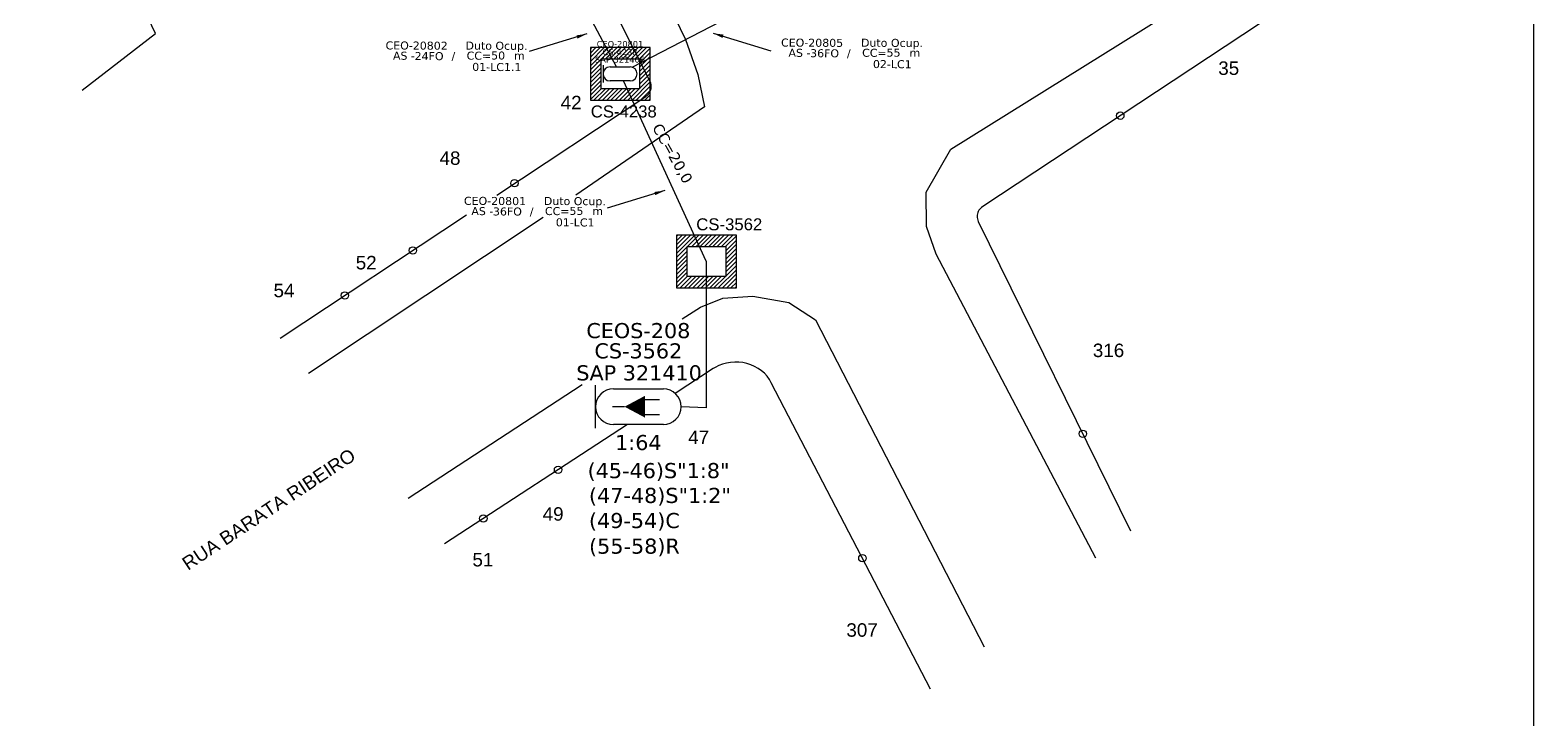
# Model space of a CAD drawing. Extents: x -89 to 1624, y 705 to 1299.
# Drawn here: x 458.2 to 749.2, y 928.8 to 1062.4 of the extents above; entities that cross this region are included whole.
import ezdxf
from ezdxf.enums import TextEntityAlignment as Align

# ---------------------------------------------------------------- set-up
doc = ezdxf.new("R2010")
doc.units = 0
for name, color, linetype in [('10.0-Cartográfico', 252, 'Continuous'), ('10.1-Caixas Subterrâneas', 5, 'Continuous'), ('10.2-Nº Policía', 2, 'Continuous'), ('10.3-Nome das Ruas', 252, 'Continuous'), ('20.4-CEOS', 1, 'Continuous'), ('20.5-CEO', 1, 'Continuous'), ('CAP a instalar', 1, 'Continuous'), ('celulas gpon', 7, 'Continuous'), ('label_cabos', 7, 'Continuous')]:
    doc.layers.add(name, color=color, linetype=linetype)
doc.styles.add('ARIAL', font='arial.ttf')
doc.styles.add('siredit', font='verdana.ttf')
doc.styles.get("Standard").update_dxf_attribs({"font": 'arial.ttf'})
doc.linetypes.add('FENCELINE1', pattern='A,0.25,-0.1,[133,ltypeshp.shx,S=0.1,R=0,X=-0.1,Y=0],-0.1,1', length=1.45)
doc.dimstyles.new('CC', dxfattribs={"dimtxt": 1, "dimasz": 2, "dimexe": 0.18, "dimexo": 0.0625, "dimgap": 0.09, "dimtad": 0, "dimdec": 0, "dimrnd": 1, "dimzin": 0, "dimdsep": 46, "dimtxsty": 'siredit', "dimblk": 'NONE', "dimcen": 0, "dimse1": 1, "dimse2": 1, "dimsd1": 1, "dimsd2": 1, "dimclrt": 7, "dimadec": 0, "dimazin": 0, "dimtfac": 1, "dimtdec": 0, "dimtofl": 0, "dimtmove": 0, "dimatfit": 3, "dimfxl": 0, "dimtolj": 1, "dimtzin": 0, "dimarcsym": 0})

# ---------------------------------------------------------------- blocks, each defined once
blk = doc.blocks.new('DV')
at = {"linetype": 'Continuous'}
blk.add_circle((0, 0), 0.00000275, dxfattribs=at)
blk = doc.blocks.new('*X65')
at = {"color": 0, "linetype": 'Continuous'}
for p, q in [((-1.25, 0.34099), (-0.49099, 1.1)), ((-1.25, 0.517767), (-0.667767, 1.1)), ((-1.25, 0.694544), (-0.844544, 1.1)), ((-1.25, 0.87132), (-1.02132, 1.1)), ((-1.25, 1.048097), (-1.198097, 1.1)), ((-0.789214, 0.625), (-0.314214, 1.1)), ((-0.612437, 0.625), (-0.137437, 1.1)), ((-0.43566, 0.625), (0.03934, 1.1)), ((-0.258883, 0.625), (0.216117, 1.1)), ((-0.082107, 0.625), (0.392893, 1.1)), ((0.09467, 0.625), (0.56967, 1.1)), ((0.271447, 0.625), (0.746447, 1.1)), ((0.448223, 0.625), (0.923223, 1.1)), ((0.625, 0.625), (1.1, 1.1)), ((0.801777, 0.625), (1.25, 1.073223)), ((0.8035, 0.449947), (1.25, 0.896447)), ((0.8035, 0.27317), (1.25, 0.71967)), ((-1.25, 0.164214), (-0.8035, 0.610714)), ((-1.25, -0.012563), (-0.8035, 0.433937)), ((-1.25, -0.18934), (-0.8035, 0.25716)), ((-1.25, -0.366117), (-0.8035, 0.080383)), ((0.8035, 0.096393), (1.25, 0.542893)), ((0.8035, -0.080383), (1.25, 0.366117)), ((0.8035, -0.25716), (1.25, 0.18934)), ((0.8035, -0.433937), (1.25, 0.012563)), ((-1.25, -0.542893), (-0.8035, -0.096393)), ((-1.25, -0.71967), (-0.8035, -0.27317)), ((-1.25, -0.896447), (-0.8035, -0.449947)), ((-1.25, -1.073223), (-0.801777, -0.625)), ((-1.1, -1.1), (-0.625, -0.625)), ((-0.923223, -1.1), (-0.448223, -0.625)), ((-0.746447, -1.1), (-0.271447, -0.625)), ((-0.56967, -1.1), (-0.09467, -0.625)), ((-0.392893, -1.1), (0.082107, -0.625)), ((-0.216117, -1.1), (0.258883, -0.625)), ((-0.03934, -1.1), (0.43566, -0.625)), ((0.137437, -1.1), (0.612437, -0.625)), ((0.314214, -1.1), (0.789214, -0.625)), ((0.49099, -1.1), (1.25, -0.34099)), ((0.667767, -1.1), (1.25, -0.517767)), ((0.8035, -0.610714), (1.25, -0.164214)), ((0.844544, -1.1), (1.25, -0.694544)), ((1.02132, -1.1), (1.25, -0.87132)), ((1.198097, -1.1), (1.25, -1.048097))]:
    blk.add_line(p, q, dxfattribs=at)
blk = doc.blocks.new('MANHOLE_MQ')
at = {"color": 0, "linetype": 'Continuous'}
for p, q in [((0.00000623, 0.00000569), (-0.00000627, 0.00000569)), ((-0.00000627, 0.00000569), (-0.00000627, -0.00000531)), ((-0.00000404, 0.00000331), (0.00000399, 0.00000331)), ((-0.00000404, -0.00000294), (-0.00000404, 0.00000331)), ((0.00000399, 0.00000331), (0.00000399, -0.00000294)), ((0.00000623, -0.00000531), (0.00000623, 0.00000569)), ((0.00000399, -0.00000294), (-0.00000404, -0.00000294)), ((0.00000399, -0.00000294), (0.00000399, -0.00000294)), ((-0.00000627, -0.00000531), (0.00000623, -0.00000531))]:
    blk.add_line(p, q, dxfattribs=at)
at = {"color": 0, "linetype": 'Continuous', "xscale": 5e-06, "yscale": 5e-06, "zscale": 1e-05}
blk.add_blockref('*X65', (-0.00000002, 0.00000019), dxfattribs=at)
blk = doc.blocks.new('_None')
blk = doc.blocks.new('Inst CB DT OCUP CFOA-SM-AS-80-TS-24')
at = {"layer": 'label_cabos', "color": 0, "style": 'siredit'}
for tag, flags, p in [('ID_ATIVIDADE', 3, (1.31, 2.67)), ('FATOR', 1, (11.56, 2.55))]:
    blk.add_attdef(tag, text='', height=1, rotation=359.69, dxfattribs=dict(at, flags=flags)).set_placement(p, align=Align.MIDDLE_CENTER)
for tag, p in [('TIPO_CABO', (1.76, 0)), ('DESTINO_CABO', (3.13, 1.26)), ('CABO', (4.69, -0.05)), ('/', (7.71, -0.05)), ('LANCE', (10.91, 0)), ('TIPO_CABO', (13.11, 1.24)), ('UND', (15.96, 0)), ('FID', (13.15, -1.41))]:
    blk.add_attdef(tag, text='', height=1, rotation=359.69, dxfattribs=at).set_placement(p, align=Align.MIDDLE_CENTER)
blk.add_attdef('QTDE', (12.43, -0.47), '', height=1, rotation=359.69, dxfattribs=at)
blk = doc.blocks.new('Inst CB DT OCUP CFOA-SM-AS-80-TS-36')
at = {"layer": 'label_cabos', "color": 0, "style": 'siredit'}
for tag, flags, p in [('ID_ATIVIDADE', 3, (1.31, 2.67)), ('FATOR', 1, (11.56, 2.55))]:
    blk.add_attdef(tag, text='', height=1, rotation=359.69, dxfattribs=dict(at, flags=flags)).set_placement(p, align=Align.MIDDLE_CENTER)
for tag, p in [('TIPO_CABO', (1.76, 0)), ('DESTINO_CABO', (3.13, 1.26)), ('CABO', (4.69, -0.05)), ('/', (7.71, -0.05)), ('LANCE', (10.91, 0)), ('TIPO_CABO', (13.11, 1.24)), ('UND', (15.96, 0)), ('FID', (13.15, -1.41))]:
    blk.add_attdef(tag, text='', height=1, rotation=359.69, dxfattribs=at).set_placement(p, align=Align.MIDDLE_CENTER)
blk.add_attdef('QTDE', (12.43, -0.47), '', height=1, rotation=359.69, dxfattribs=at)
blk = doc.blocks.new('*U90')
at = {"layer": '20.4-CEOS', "color": 7, "style": 'siredit'}
for tag, p in [('FIBRAS_SPLITTER', (0, 0)), ('FIBRAS_TOP_C', (0, -4.13)), ('RESERVA_FINAIS', (0, -5.46))]:
    blk.add_attdef(tag, p, '', height=1.01, dxfattribs=at)
for tag, p, flags in [('ID_ATIVIDADE', (0, -6.77), 3), ('FATOR', (0, -8.09), 1), ('QTDE', (0, -9.4), 1), ('FID', (0, -10.71), 1)]:
    blk.add_attdef(tag, p, '', height=1.01, dxfattribs=dict(at, flags=flags))
blk = doc.blocks.new('*U92')
at = {"layer": '20.4-CEOS', "color": 7, "style": 'siredit'}
blk.add_attdef('FIBRAS_SPLITTER', (0, 0), '', height=1.01, dxfattribs=at)
for tag, p, flags in [('ID_ATIVIDADE', (0, -1.48), 3), ('FATOR', (0, -2.79), 1), ('QTDE', (0, -4.11), 1), ('FID', (0, -5.42), 1)]:
    blk.add_attdef(tag, p, '', height=1.01, dxfattribs=dict(at, flags=flags))

msp = doc.modelspace()

# ---------------------------------------------------------------- linework, layer by layer
msp.add_lwpolyline([(-89.32, 705.02), (749.25, 705.02), (749.25, 1299.02), (-89.32, 1299.02), (-89.32, 705.02)])
at = {"layer": '10.0-Cartográfico'}
for points in [[(570.01, 1274.19), (510.92, 1250.26), (503.9, 1246.91), (499.29, 1240.32), (499.98, 1232.43), (504.47, 1226.77), (585, 1060.56), (587.44, 1053.78), (588.7, 1047.53), (563.78, 1030.42)], [(468.27, 1050.74), (482.45, 1061.72), (417.86, 1196.77), (467.36, 1217.52)], [(548.48, 1030.45), (577.34, 1049.54), (577.48, 1049.64), (577.61, 1049.75), (577.73, 1049.86), (577.85, 1049.99), (577.95, 1050.12), (578.05, 1050.25), (578.13, 1050.4), (578.2, 1050.54), (578.27, 1050.7), (578.32, 1050.85), (578.36, 1051.01), (578.38, 1051.17), (578.4, 1051.34), (578.4, 1051.5), (578.39, 1051.66), (578.37, 1051.82), (578.33, 1051.98), (578.29, 1052.14), (578.23, 1052.29), (578.16, 1052.44), (529.93, 1148.14)], [(636.4, 1039.33), (706.51, 1083.11)], [(713.01, 1074.8), (642.55, 1028.2), (642.33, 1028.06), (642.15, 1027.87), (641.97, 1027.68), (641.82, 1027.49), (641.7, 1027.27), (641.6, 1027.04), (641.53, 1026.8), (641.51, 1026.54), (641.48, 1026.31), (641.49, 1026.07), (641.54, 1025.81), (641.6, 1025.58), (641.7, 1025.32)], [(664.48, 960.13), (633.53, 1018.98), (631.67, 1024.35), (631.58, 1030.98), (636.4, 1039.33)], [(506.58, 1002.73), (542.65, 1026.59)], [(557.47, 1026.12), (512.06, 995.87)], [(641.7, 1025.32), (671.18, 965.45)], [(584.4, 1006.45), (587.9, 1008.74), (592.25, 1010.48), (598.08, 1010.89), (605.03, 1009.62), (610.18, 1006.3), (642.83, 942.98)], [(632.44, 934.75), (601.64, 994.11), (601.28, 994.74), (600.81, 995.37), (600.3, 995.93), (599.71, 996.42), (599.09, 996.88), (598.4, 997.25), (597.68, 997.57), (596.92, 997.82), (596.15, 998), (595.36, 998.09), (594.55, 998.1), (593.76, 998.05), (592.98, 997.92), (592.22, 997.7), (591.48, 997.41), (590.77, 997.07), (590.4, 996.83), (583.04, 992.03)], [(531.34, 971.72), (565.02, 993.77)], [(573.79, 986.01), (538.37, 962.91)]]:
    msp.add_lwpolyline(points, dxfattribs=at)
at = {"layer": '20.4-CEOS', "color": 7}
for p, q in [((571.06, 992.91), (580.74, 992.91)), ((580.74, 986.01), (571.06, 986.01))]:
    msp.add_line(p, q, dxfattribs=at)
for points in [[(567.61, 985.3), (567.61, 993.62)], [(577.05, 990.83), (579.99, 990.83)], [(573.23, 989.46), (570.9, 989.46)], [(577.05, 987.96), (579.99, 987.96)]]:
    msp.add_lwpolyline(points, dxfattribs=at)
msp.add_lwpolyline([(573.23, 989.46, 0, 4.26, 0), (577.22, 989.46, 4.26, 4.26, 0)], format="xyseb", dxfattribs=at)
for centre, start, end in [((571.06, 989.46), 90, 270), ((580.74, 989.46), 270, 90)]:
    msp.add_arc(centre, 3.45, start, end, dxfattribs=at)
at = {"layer": '20.5-CEO'}
for p, q in [((570.43, 1055.29), (574.29, 1055.29)), ((574.29, 1052.54), (570.43, 1052.54))]:
    msp.add_line(p, q, dxfattribs=at)
msp.add_lwpolyline([(569.06, 1055.57), (569.06, 1052.25)], dxfattribs=at)
for centre, start, end in [((570.43, 1053.91), 90, 270), ((574.29, 1053.91), 270, 90)]:
    msp.add_arc(centre, 1.37, start, end, dxfattribs=at)
at = {"layer": 'CAP a instalar', "color": 7, "linetype": 'FENCELINE1', "ltscale": 5}
for points in [[(571.67, 1055.29), (553.21, 1089.98)], [(574.7, 1055.22), (616.77, 1077.02)], [(589.03, 1017.67), (573.02, 1052.54)], [(589.03, 1017.67), (589.03, 989.25), (584.19, 989.46)]]:
    msp.add_lwpolyline(points, dxfattribs=at)

# ---------------------------------------------------------------- block references
at = {"layer": '10.0-Cartográfico', "xscale": 260710.2683593122, "yscale": 260710.2683593122, "zscale": 260710.2683593122}
for p in [(669.18, 1045.81), (551.92, 1032.73), (532.25, 1019.72), (519.09, 1011.01), (661.94, 984.22), (560.36, 977.25), (545.9, 967.82), (619.27, 960.14)]:
    msp.add_blockref('DV', p, dxfattribs=at)
at = {"layer": '10.1-Caixas Subterrâneas', "color": 30, "xscale": 926019.0819432031, "yscale": 926019.0819432031, "zscale": 926019.0819432031, "rotation": 180.0000000000624}
for p in [(572.39, 1054.09), (589.07, 1017.75)]:
    msp.add_blockref('MANHOLE_MQ', p, dxfattribs=at)
at = {"layer": '20.4-CEOS', "color": 0, "lineweight": 0}
ref = msp.add_blockref('*U90', (566.08, 975.63), dxfattribs=dict(at, xscale=2.895732086690817, yscale=2.895732086690817, zscale=2.895732086690817))
ref.add_attrib('FIBRAS_SPLITTER', '(45-46)S"1:8"', (566.08, 975.63), dxfattribs={"color": 7, "height": 2.9238, "style": 'siredit'})
ref.add_attrib('FIBRAS_TOP_C', '(49-54)C', (566.34, 965.96), dxfattribs={"color": 7, "height": 2.924, "style": 'siredit'})
ref.add_attrib('RESERVA_FINAIS', '(55-58)R', (566.36, 961), dxfattribs={"color": 7, "height": 2.924, "style": 'siredit'})
at = {"layer": '20.4-CEOS', "color": 0, "lineweight": 0, "xscale": 2.895732086690817, "yscale": 2.895732086690817, "zscale": 2.895732086690817}
msp.add_blockref('*U92', (566.34, 970.82), dxfattribs=at).add_auto_attribs({'FIBRAS_SPLITTER': '(47-48)S"1:2"'})
at = {"layer": 'label_cabos', "color": 0, "lineweight": 0}
ref = msp.add_blockref('Inst CB DT OCUP CFOA-SM-AS-80-TS-24', (528.14, 1057.43), dxfattribs=dict(at, xscale=1.548925388310381, yscale=1.548925388310381, zscale=1.548925388310381))
ref.add_attrib('DESTINO_CABO', 'CEO-20802', dxfattribs={"color": 0, "height": 1.549, "rotation": 359.69, "style": 'siredit'}).set_placement((532.99, 1059.39), align=Align.MIDDLE_CENTER)
ref.add_attrib('CABO', '24FO', dxfattribs={"color": 0, "height": 1.549, "rotation": 359.69, "style": 'siredit'}).set_placement((535.4, 1057.35), align=Align.MIDDLE_CENTER)
ref.add_attrib('TIPO_CABO', 'Duto Ocup.', dxfattribs={"color": 0, "height": 1.549, "rotation": 359.69, "style": 'siredit'}).set_placement((548.45, 1059.36), align=Align.MIDDLE_CENTER)
ref.add_attrib('/', '/', dxfattribs={"color": 0, "height": 1.55, "rotation": 359.69, "style": 'siredit'}).set_placement((540.09, 1057.35), align=Align.MIDDLE_CENTER)
ref.add_attrib('TIPO_CABO', 'AS - ', dxfattribs={"color": 0, "height": 1.549, "rotation": 359.69, "style": 'siredit'}).set_placement((530.87, 1057.42), align=Align.MIDDLE_CENTER)
ref.add_attrib('FID', '01-LC1.1', dxfattribs={"color": 0, "height": 1.549, "rotation": 359.69, "style": 'siredit'}).set_placement((548.51, 1055.24), align=Align.MIDDLE_CENTER)
ref.add_attrib('LANCE', 'CC=', dxfattribs={"color": 0, "height": 1.549, "rotation": 359.69, "style": 'siredit'}).set_placement((545.04, 1057.43), align=Align.MIDDLE_CENTER)
ref.add_attrib('QTDE', '50', (547.4, 1056.7), dxfattribs={"color": 0, "height": 1.549, "rotation": 359.69, "style": 'siredit'})
ref.add_attrib('UND', 'm', dxfattribs={"color": 0, "height": 1.55, "rotation": 359.69, "style": 'siredit'}).set_placement((552.87, 1057.43), align=Align.MIDDLE_CENTER)
ref = msp.add_blockref('Inst CB DT OCUP CFOA-SM-AS-80-TS-36', (604.69, 1057.98), dxfattribs=dict(at, xscale=1.548925388310381, yscale=1.548925388310381, zscale=1.548925388310381))
ref.add_attrib('DESTINO_CABO', 'CEO-20805', dxfattribs={"color": 0, "height": 1.549, "rotation": 359.69, "style": 'siredit'}).set_placement((609.54, 1059.94), align=Align.MIDDLE_CENTER)
ref.add_attrib('CABO', '36FO', dxfattribs={"color": 0, "height": 1.549, "rotation": 359.69, "style": 'siredit'}).set_placement((611.95, 1057.9), align=Align.MIDDLE_CENTER)
ref.add_attrib('TIPO_CABO', 'Duto Ocup.', dxfattribs={"color": 0, "height": 1.549, "rotation": 359.69, "style": 'siredit'}).set_placement((625, 1059.91), align=Align.MIDDLE_CENTER)
ref.add_attrib('/', '/', dxfattribs={"color": 0, "height": 1.55, "rotation": 359.69, "style": 'siredit'}).set_placement((616.64, 1057.9), align=Align.MIDDLE_CENTER)
ref.add_attrib('TIPO_CABO', 'AS - ', dxfattribs={"color": 0, "height": 1.549, "rotation": 359.69, "style": 'siredit'}).set_placement((607.42, 1057.98), align=Align.MIDDLE_CENTER)
ref.add_attrib('FID', '02-LC1', dxfattribs={"color": 0, "height": 1.549, "rotation": 359.69, "style": 'siredit'}).set_placement((625.06, 1055.79), align=Align.MIDDLE_CENTER)
ref.add_attrib('LANCE', 'CC=', dxfattribs={"color": 0, "height": 1.549, "rotation": 359.69, "style": 'siredit'}).set_placement((621.59, 1057.99), align=Align.MIDDLE_CENTER)
ref.add_attrib('QTDE', '55', (623.95, 1057.25), dxfattribs={"color": 0, "height": 1.549, "rotation": 359.69, "style": 'siredit'})
ref.add_attrib('UND', 'm', dxfattribs={"color": 0, "height": 1.55, "rotation": 359.69, "style": 'siredit'}).set_placement((629.42, 1057.99), align=Align.MIDDLE_CENTER)
ref = msp.add_blockref('Inst CB DT OCUP CFOA-SM-AS-80-TS-36', (543.31, 1027.34), dxfattribs=dict(at, xscale=1.548925388310381, yscale=1.548925388310381, zscale=1.548925388310381))
ref.add_attrib('DESTINO_CABO', 'CEO-20801', dxfattribs={"color": 0, "height": 1.549, "rotation": 359.69, "style": 'siredit'}).set_placement((548.16, 1029.3), align=Align.MIDDLE_CENTER)
ref.add_attrib('CABO', '36FO', dxfattribs={"color": 0, "height": 1.549, "rotation": 359.69, "style": 'siredit'}).set_placement((550.56, 1027.26), align=Align.MIDDLE_CENTER)
ref.add_attrib('TIPO_CABO', 'Duto Ocup.', dxfattribs={"color": 0, "height": 1.549, "rotation": 359.69, "style": 'siredit'}).set_placement((563.61, 1029.27), align=Align.MIDDLE_CENTER)
ref.add_attrib('/', '/', dxfattribs={"color": 0, "height": 1.55, "rotation": 359.69, "style": 'siredit'}).set_placement((555.25, 1027.26), align=Align.MIDDLE_CENTER)
ref.add_attrib('TIPO_CABO', 'AS - ', dxfattribs={"color": 0, "height": 1.549, "rotation": 359.69, "style": 'siredit'}).set_placement((546.04, 1027.33), align=Align.MIDDLE_CENTER)
ref.add_attrib('FID', '01-LC1', dxfattribs={"color": 0, "height": 1.549, "rotation": 359.69, "style": 'siredit'}).set_placement((563.67, 1025.15), align=Align.MIDDLE_CENTER)
ref.add_attrib('LANCE', 'CC=', dxfattribs={"color": 0, "height": 1.549, "rotation": 359.69, "style": 'siredit'}).set_placement((560.2, 1027.34), align=Align.MIDDLE_CENTER)
ref.add_attrib('QTDE', '55', (562.56, 1026.61), dxfattribs={"color": 0, "height": 1.549, "rotation": 359.69, "style": 'siredit'})
ref.add_attrib('UND', 'm', dxfattribs={"color": 0, "height": 1.55, "rotation": 359.69, "style": 'siredit'}).set_placement((568.03, 1027.34), align=Align.MIDDLE_CENTER)

# ---------------------------------------------------------------- texts
at = {"layer": '10.1-Caixas Subterrâneas', "color": 30, "style": 'ARIAL'}
for s, p in [('CS-4238', (566.69, 1045.47)), ('CS-3562', (587.11, 1023.62))]:
    msp.add_text(s, height=2.317, dxfattribs=at).set_placement(p)
at = {"layer": '10.2-Nº Policía', "color": 7}
for s, p in [('35', (688.15, 1053.71)), ('42', (560.87, 1047.05)), ('48', (537.42, 1036.29)), ('52', (521.2, 1016.05)), ('54', (505.29, 1010.66)), ('316', (663.87, 999.07)), ('47', (585.55, 982.24)), ('49', (557.38, 967.39)), ('51', (543.79, 958.53)), ('307', (616.17, 944.92))]:
    msp.add_text(s, height=2.607, dxfattribs=at).set_placement(p)
at = {"layer": '10.3-Nome das Ruas'}
msp.add_text('RUA BARATA RIBEIRO', height=2.6071, rotation=33.5549, dxfattribs=at).set_placement((488.72, 957.67))
at = {"layer": '20.4-CEOS', "color": 7, "style": 'siredit'}
for s, height, p in [('CEO-20801', 1.16, (572.35, 1060.27)), ('CEOS-208', 2.924, (575.9, 1005.66)), ('CS-3562', 2.924, (575.9, 1001.74)), ('SAP 321410', 2.924, (576.05, 997.48)), ('1:64', 2.924, (575.9, 983.99))]:
    msp.add_text(s, height=height, dxfattribs=at).set_placement(p, align=Align.TOP_CENTER)
at = {"layer": '20.5-CEO', "color": 7, "style": 'siredit'}
for s, p in [('SAP 321406', (572.36, 1057.25)), ('CS-4238', (572.36, 1058.7))]:
    msp.add_text(s, height=1.165, dxfattribs=at).set_placement(p, align=Align.TOP_CENTER)
at = {"layer": 'celulas gpon', "style": 'siredit'}
msp.add_text('CC=20,0', height=2.081, rotation=299.2285, dxfattribs=at).set_placement((578.51, 1043.56))

# ---------------------------------------------------------------- leaders
at = {"layer": 'label_cabos'}
for points in [[(565.93, 1061.64), (554.8, 1058.27)], [(590.39, 1061.77), (601.52, 1058.4)], [(581.01, 1031.31), (569.88, 1027.93)]]:
    msp.add_leader(points, dimstyle='CC', override={"dimgap": 0.09, "dimtad": 0}, dxfattribs=at)

doc.saveas('drawing.dxf')
